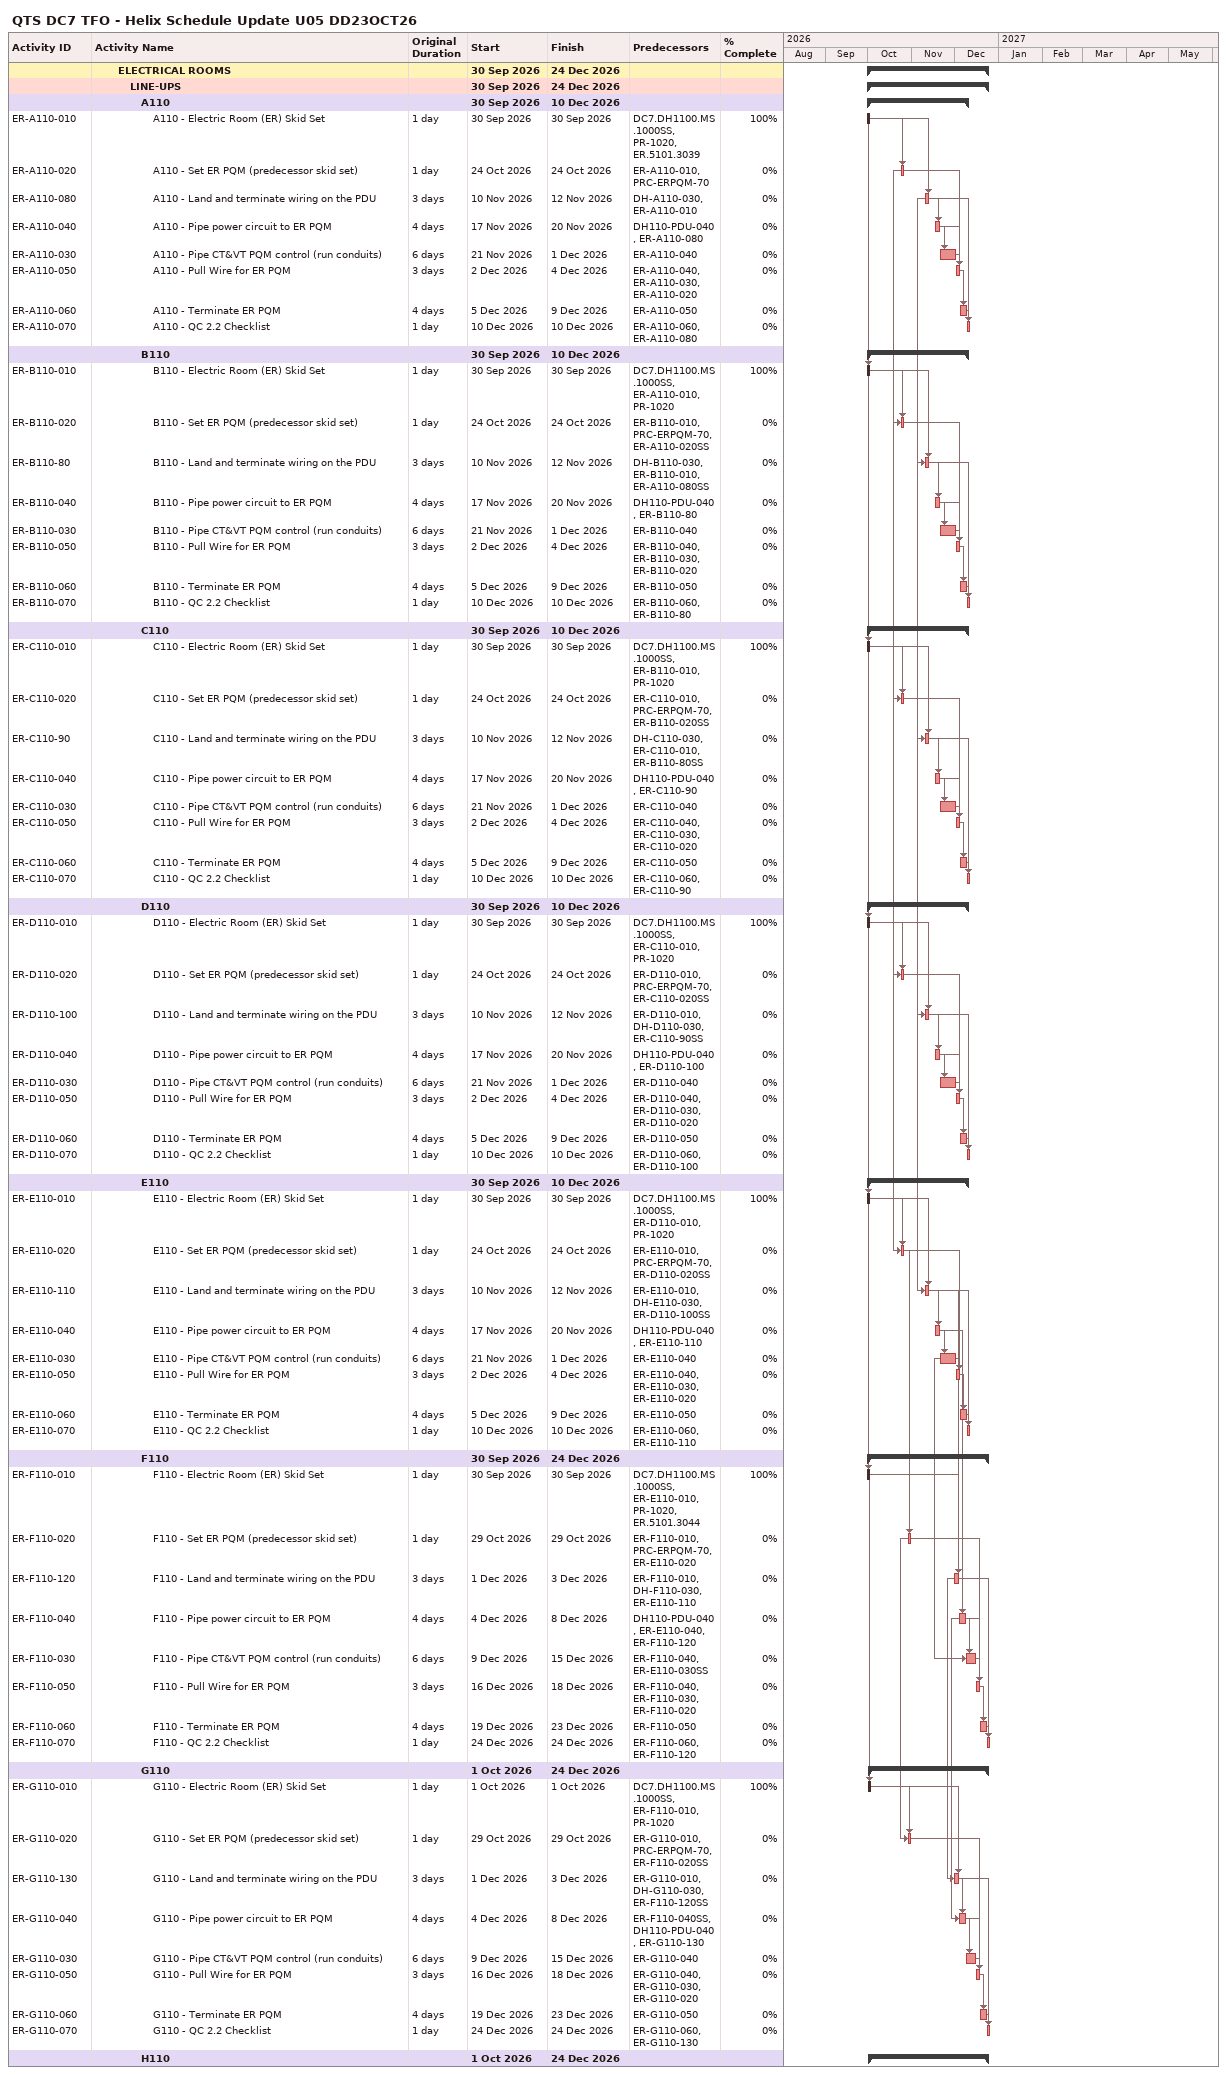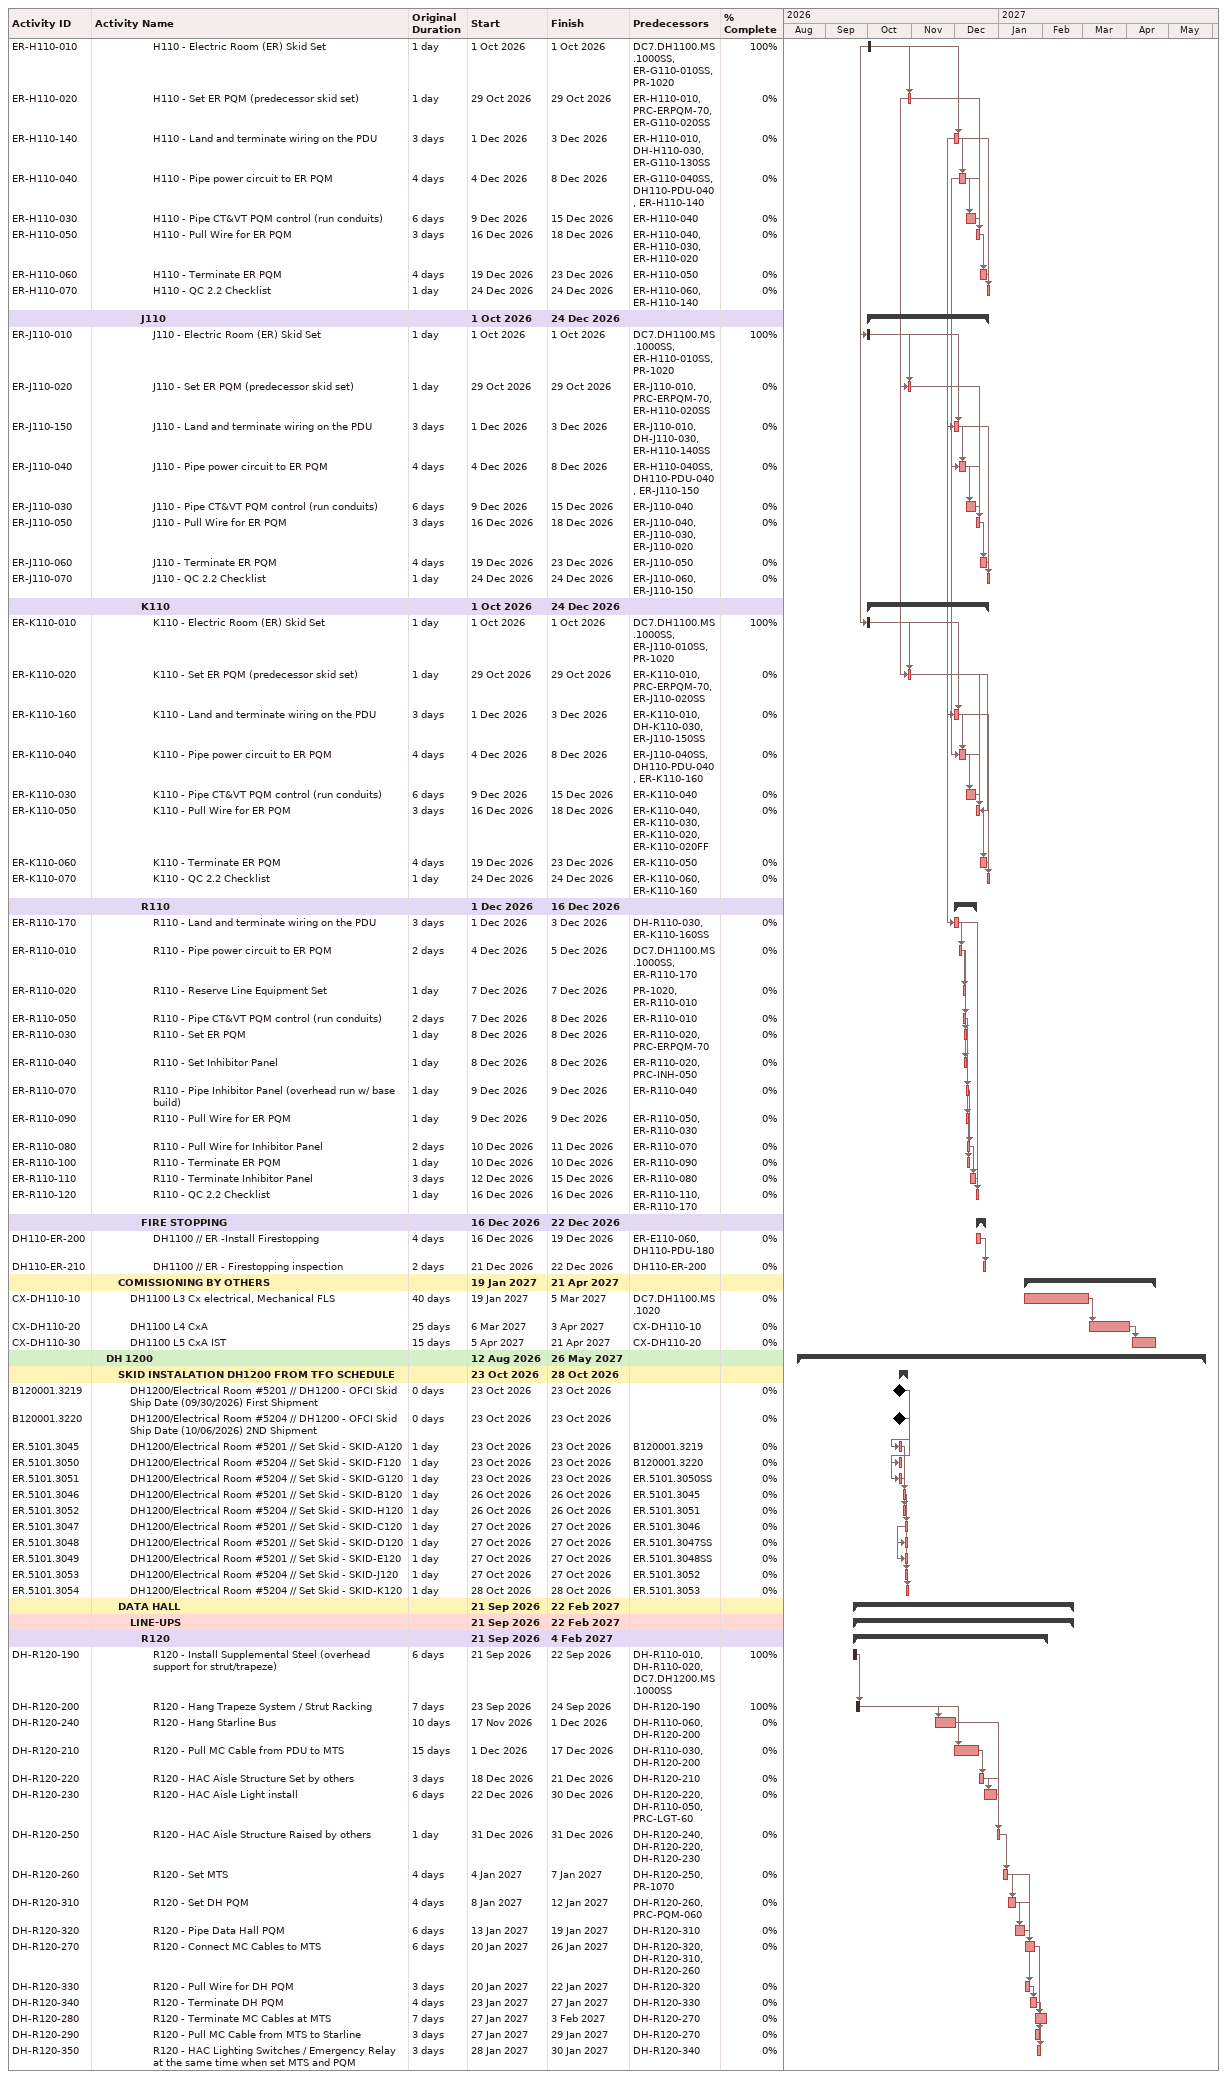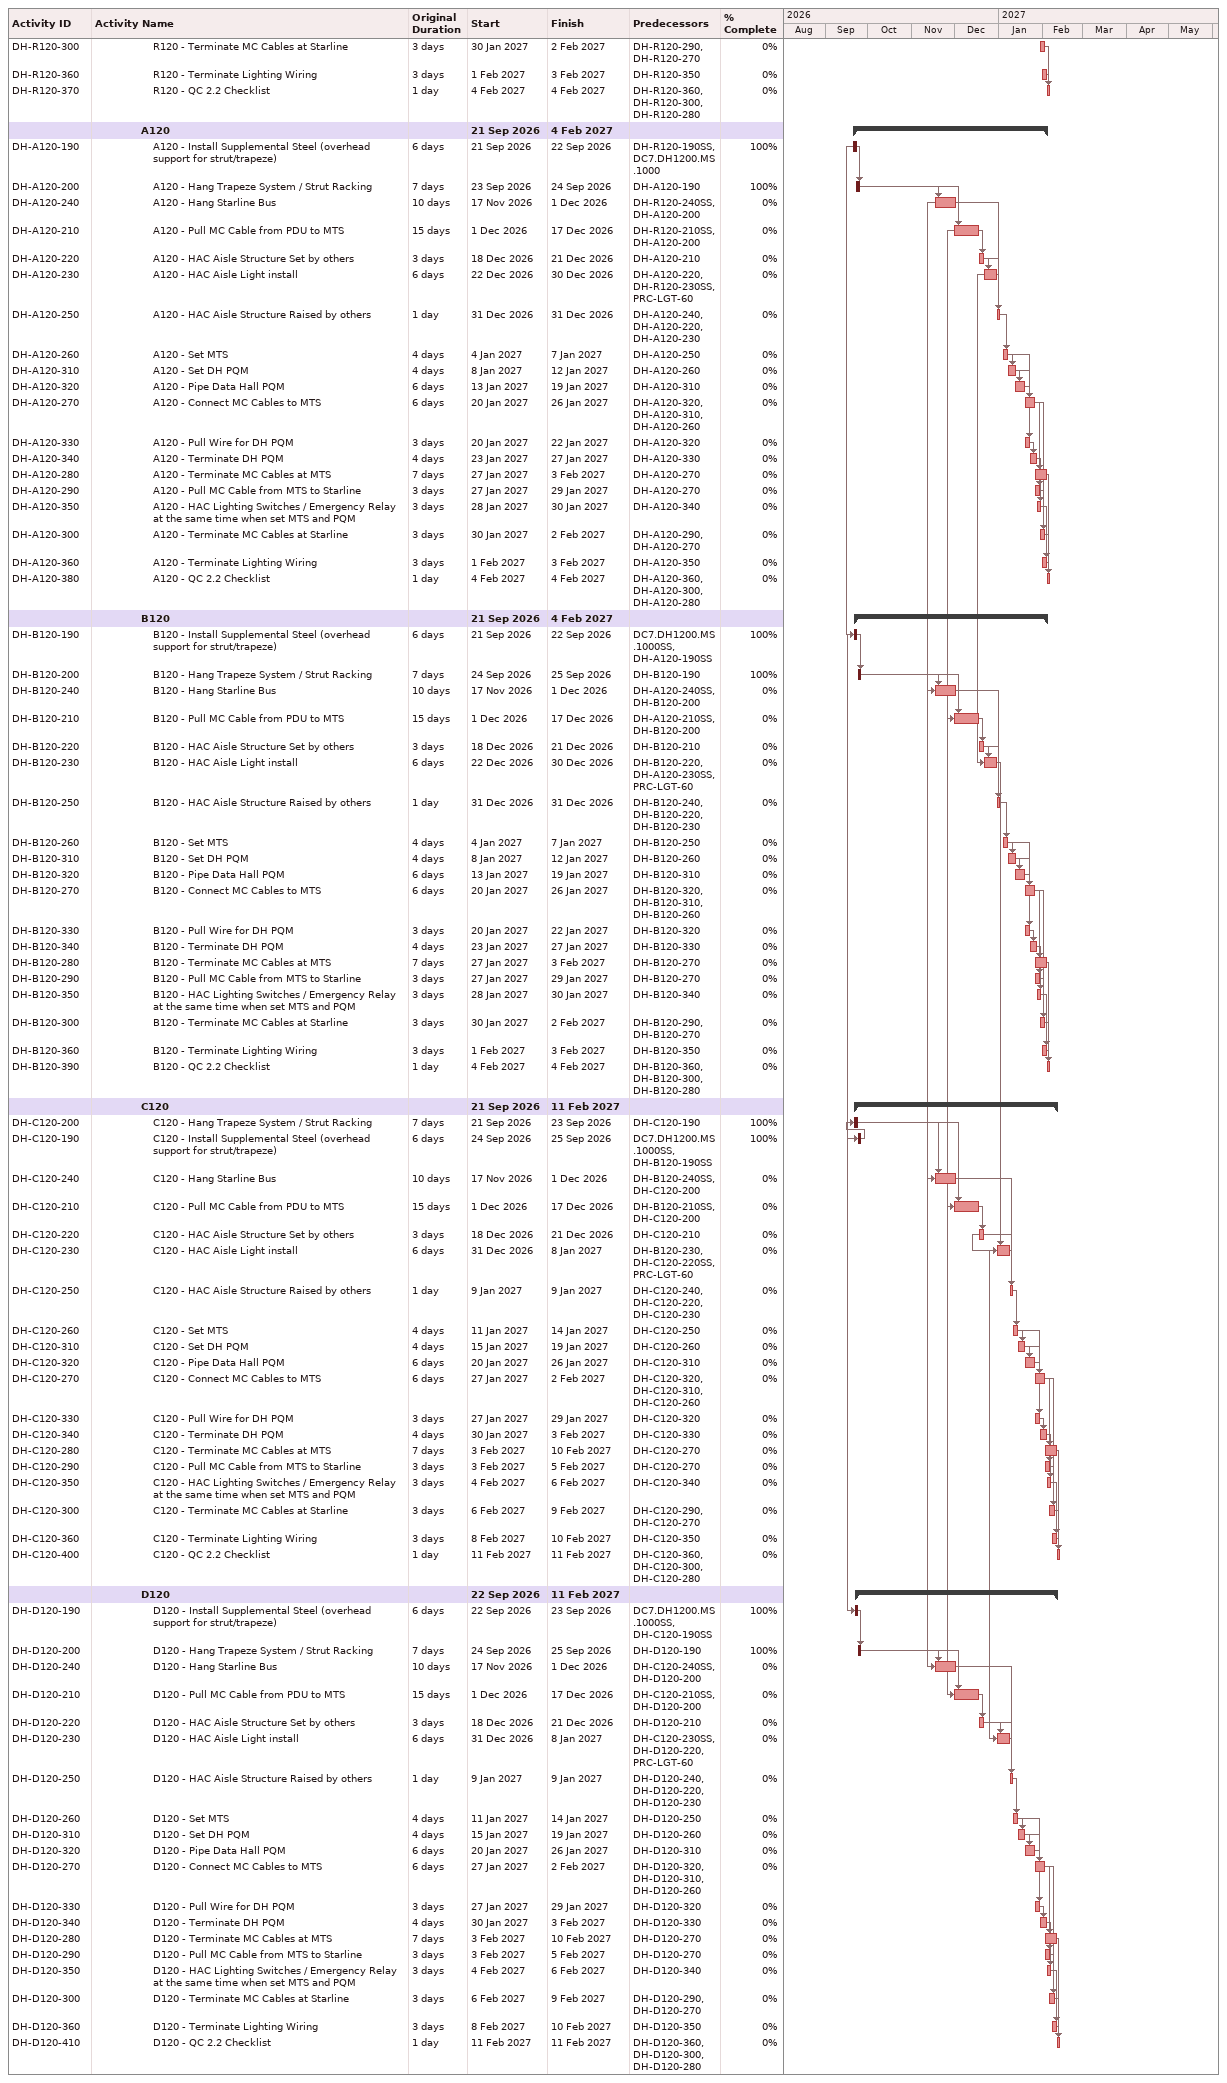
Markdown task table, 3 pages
QTS DC7 TFO - Helix Schedule Update U05 DD23OCT26

| ID | Level | Task | Original duration | Start | Finish | Predecessors | % complete |
|---|---|---|---|---|---|---|---|
|  | 3 | **ELECTRICAL ROOMS** |  | 2026-09-30 | 2026-12-24 |  |  |
|  | 4 | **LINE-UPS** |  | 2026-09-30 | 2026-12-24 |  |  |
|  | 5 | **A110** |  | 2026-09-30 | 2026-12-10 |  |  |
| ER-A110-010 | 6 | A110 - Electric Room (ER) Skid Set | 1d | 2026-09-30 | 2026-09-30 | DC7.DH1100.MS.1000SS, PR-1020, ER.5101.3039 | 100 |
| ER-A110-020 | 6 | A110 - Set ER PQM (predecessor skid set) | 1d | 2026-10-24 | 2026-10-24 | ER-A110-010, PRC-ERPQM-70 | 0 |
| ER-A110-080 | 6 | A110 - Land and terminate wiring on the PDU | 3d | 2026-11-10 | 2026-11-12 | DH-A110-030, ER-A110-010 | 0 |
| ER-A110-040 | 6 | A110 - Pipe power circuit to ER PQM | 4d | 2026-11-17 | 2026-11-20 | DH110-PDU-040, ER-A110-080 | 0 |
| ER-A110-030 | 6 | A110 - Pipe CT&VT PQM control (run conduits) | 6d | 2026-11-21 | 2026-12-01 | ER-A110-040 | 0 |
| ER-A110-050 | 6 | A110 - Pull Wire for ER PQM | 3d | 2026-12-02 | 2026-12-04 | ER-A110-040, ER-A110-030, ER-A110-020 | 0 |
| ER-A110-060 | 6 | A110 - Terminate ER PQM | 4d | 2026-12-05 | 2026-12-09 | ER-A110-050 | 0 |
| ER-A110-070 | 6 | A110 - QC 2.2 Checklist | 1d | 2026-12-10 | 2026-12-10 | ER-A110-060, ER-A110-080 | 0 |
|  | 5 | **B110** |  | 2026-09-30 | 2026-12-10 |  |  |
| ER-B110-010 | 6 | B110 - Electric Room (ER) Skid Set | 1d | 2026-09-30 | 2026-09-30 | DC7.DH1100.MS.1000SS, ER-A110-010, PR-1020 | 100 |
| ER-B110-020 | 6 | B110 - Set ER PQM (predecessor skid set) | 1d | 2026-10-24 | 2026-10-24 | ER-B110-010, PRC-ERPQM-70, ER-A110-020SS | 0 |
| ER-B110-80 | 6 | B110 - Land and terminate wiring on the PDU | 3d | 2026-11-10 | 2026-11-12 | DH-B110-030, ER-B110-010, ER-A110-080SS | 0 |
| ER-B110-040 | 6 | B110 - Pipe power circuit to ER PQM | 4d | 2026-11-17 | 2026-11-20 | DH110-PDU-040, ER-B110-80 | 0 |
| ER-B110-030 | 6 | B110 - Pipe CT&VT PQM control (run conduits) | 6d | 2026-11-21 | 2026-12-01 | ER-B110-040 | 0 |
| ER-B110-050 | 6 | B110 - Pull Wire for ER PQM | 3d | 2026-12-02 | 2026-12-04 | ER-B110-040, ER-B110-030, ER-B110-020 | 0 |
| ER-B110-060 | 6 | B110 - Terminate ER PQM | 4d | 2026-12-05 | 2026-12-09 | ER-B110-050 | 0 |
| ER-B110-070 | 6 | B110 - QC 2.2 Checklist | 1d | 2026-12-10 | 2026-12-10 | ER-B110-060, ER-B110-80 | 0 |
|  | 5 | **C110** |  | 2026-09-30 | 2026-12-10 |  |  |
| ER-C110-010 | 6 | C110 - Electric Room (ER) Skid Set | 1d | 2026-09-30 | 2026-09-30 | DC7.DH1100.MS.1000SS, ER-B110-010, PR-1020 | 100 |
| ER-C110-020 | 6 | C110 - Set ER PQM (predecessor skid set) | 1d | 2026-10-24 | 2026-10-24 | ER-C110-010, PRC-ERPQM-70, ER-B110-020SS | 0 |
| ER-C110-90 | 6 | C110 - Land and terminate wiring on the PDU | 3d | 2026-11-10 | 2026-11-12 | DH-C110-030, ER-C110-010, ER-B110-80SS | 0 |
| ER-C110-040 | 6 | C110 - Pipe power circuit to ER PQM | 4d | 2026-11-17 | 2026-11-20 | DH110-PDU-040, ER-C110-90 | 0 |
| ER-C110-030 | 6 | C110 - Pipe CT&VT PQM control (run conduits) | 6d | 2026-11-21 | 2026-12-01 | ER-C110-040 | 0 |
| ER-C110-050 | 6 | C110 - Pull Wire for ER PQM | 3d | 2026-12-02 | 2026-12-04 | ER-C110-040, ER-C110-030, ER-C110-020 | 0 |
| ER-C110-060 | 6 | C110 - Terminate ER PQM | 4d | 2026-12-05 | 2026-12-09 | ER-C110-050 | 0 |
| ER-C110-070 | 6 | C110 - QC 2.2 Checklist | 1d | 2026-12-10 | 2026-12-10 | ER-C110-060, ER-C110-90 | 0 |
|  | 5 | **D110** |  | 2026-09-30 | 2026-12-10 |  |  |
| ER-D110-010 | 6 | D110 - Electric Room (ER) Skid Set | 1d | 2026-09-30 | 2026-09-30 | DC7.DH1100.MS.1000SS, ER-C110-010, PR-1020 | 100 |
| ER-D110-020 | 6 | D110 - Set ER PQM (predecessor skid set) | 1d | 2026-10-24 | 2026-10-24 | ER-D110-010, PRC-ERPQM-70, ER-C110-020SS | 0 |
| ER-D110-100 | 6 | D110 - Land and terminate wiring on the PDU | 3d | 2026-11-10 | 2026-11-12 | ER-D110-010, DH-D110-030, ER-C110-90SS | 0 |
| ER-D110-040 | 6 | D110 - Pipe power circuit to ER PQM | 4d | 2026-11-17 | 2026-11-20 | DH110-PDU-040, ER-D110-100 | 0 |
| ER-D110-030 | 6 | D110 - Pipe CT&VT PQM control (run conduits) | 6d | 2026-11-21 | 2026-12-01 | ER-D110-040 | 0 |
| ER-D110-050 | 6 | D110 - Pull Wire for ER PQM | 3d | 2026-12-02 | 2026-12-04 | ER-D110-040, ER-D110-030, ER-D110-020 | 0 |
| ER-D110-060 | 6 | D110 - Terminate ER PQM | 4d | 2026-12-05 | 2026-12-09 | ER-D110-050 | 0 |
| ER-D110-070 | 6 | D110 - QC 2.2 Checklist | 1d | 2026-12-10 | 2026-12-10 | ER-D110-060, ER-D110-100 | 0 |
|  | 5 | **E110** |  | 2026-09-30 | 2026-12-10 |  |  |
| ER-E110-010 | 6 | E110 - Electric Room (ER) Skid Set | 1d | 2026-09-30 | 2026-09-30 | DC7.DH1100.MS.1000SS, ER-D110-010, PR-1020 | 100 |
| ER-E110-020 | 6 | E110 - Set ER PQM (predecessor skid set) | 1d | 2026-10-24 | 2026-10-24 | ER-E110-010, PRC-ERPQM-70, ER-D110-020SS | 0 |
| ER-E110-110 | 6 | E110 - Land and terminate wiring on the PDU | 3d | 2026-11-10 | 2026-11-12 | ER-E110-010, DH-E110-030, ER-D110-100SS | 0 |
| ER-E110-040 | 6 | E110 - Pipe power circuit to ER PQM | 4d | 2026-11-17 | 2026-11-20 | DH110-PDU-040, ER-E110-110 | 0 |
| ER-E110-030 | 6 | E110 - Pipe CT&VT PQM control (run conduits) | 6d | 2026-11-21 | 2026-12-01 | ER-E110-040 | 0 |
| ER-E110-050 | 6 | E110 - Pull Wire for ER PQM | 3d | 2026-12-02 | 2026-12-04 | ER-E110-040, ER-E110-030, ER-E110-020 | 0 |
| ER-E110-060 | 6 | E110 - Terminate ER PQM | 4d | 2026-12-05 | 2026-12-09 | ER-E110-050 | 0 |
| ER-E110-070 | 6 | E110 - QC 2.2 Checklist | 1d | 2026-12-10 | 2026-12-10 | ER-E110-060, ER-E110-110 | 0 |
|  | 5 | **F110** |  | 2026-09-30 | 2026-12-24 |  |  |
| ER-F110-010 | 6 | F110 - Electric Room (ER) Skid Set | 1d | 2026-09-30 | 2026-09-30 | DC7.DH1100.MS.1000SS, ER-E110-010, PR-1020, ER.5101.3044 | 100 |
| ER-F110-020 | 6 | F110 - Set ER PQM (predecessor skid set) | 1d | 2026-10-29 | 2026-10-29 | ER-F110-010, PRC-ERPQM-70, ER-E110-020 | 0 |
| ER-F110-120 | 6 | F110 - Land and terminate wiring on the PDU | 3d | 2026-12-01 | 2026-12-03 | ER-F110-010, DH-F110-030, ER-E110-110 | 0 |
| ER-F110-040 | 6 | F110 - Pipe power circuit to ER PQM | 4d | 2026-12-04 | 2026-12-08 | DH110-PDU-040, ER-E110-040, ER-F110-120 | 0 |
| ER-F110-030 | 6 | F110 - Pipe CT&VT PQM control (run conduits) | 6d | 2026-12-09 | 2026-12-15 | ER-F110-040, ER-E110-030SS | 0 |
| ER-F110-050 | 6 | F110 - Pull Wire for ER PQM | 3d | 2026-12-16 | 2026-12-18 | ER-F110-040, ER-F110-030, ER-F110-020 | 0 |
| ER-F110-060 | 6 | F110 - Terminate ER PQM | 4d | 2026-12-19 | 2026-12-23 | ER-F110-050 | 0 |
| ER-F110-070 | 6 | F110 - QC 2.2 Checklist | 1d | 2026-12-24 | 2026-12-24 | ER-F110-060, ER-F110-120 | 0 |
|  | 5 | **G110** |  | 2026-10-01 | 2026-12-24 |  |  |
| ER-G110-010 | 6 | G110 - Electric Room (ER) Skid Set | 1d | 2026-10-01 | 2026-10-01 | DC7.DH1100.MS.1000SS, ER-F110-010, PR-1020 | 100 |
| ER-G110-020 | 6 | G110 - Set ER PQM (predecessor skid set) | 1d | 2026-10-29 | 2026-10-29 | ER-G110-010, PRC-ERPQM-70, ER-F110-020SS | 0 |
| ER-G110-130 | 6 | G110 - Land and terminate wiring on the PDU | 3d | 2026-12-01 | 2026-12-03 | ER-G110-010, DH-G110-030, ER-F110-120SS | 0 |
| ER-G110-040 | 6 | G110 - Pipe power circuit to ER PQM | 4d | 2026-12-04 | 2026-12-08 | ER-F110-040SS, DH110-PDU-040, ER-G110-130 | 0 |
| ER-G110-030 | 6 | G110 - Pipe CT&VT PQM control (run conduits) | 6d | 2026-12-09 | 2026-12-15 | ER-G110-040 | 0 |
| ER-G110-050 | 6 | G110 - Pull Wire for ER PQM | 3d | 2026-12-16 | 2026-12-18 | ER-G110-040, ER-G110-030, ER-G110-020 | 0 |
| ER-G110-060 | 6 | G110 - Terminate ER PQM | 4d | 2026-12-19 | 2026-12-23 | ER-G110-050 | 0 |
| ER-G110-070 | 6 | G110 - QC 2.2 Checklist | 1d | 2026-12-24 | 2026-12-24 | ER-G110-060, ER-G110-130 | 0 |
|  | 5 | **H110** |  | 2026-10-01 | 2026-12-24 |  |  |
| ER-H110-010 | 6 | H110 - Electric Room (ER) Skid Set | 1d | 2026-10-01 | 2026-10-01 | DC7.DH1100.MS.1000SS, ER-G110-010SS, PR-1020 | 100 |
| ER-H110-020 | 6 | H110 - Set ER PQM (predecessor skid set) | 1d | 2026-10-29 | 2026-10-29 | ER-H110-010, PRC-ERPQM-70, ER-G110-020SS | 0 |
| ER-H110-140 | 6 | H110 - Land and terminate wiring on the PDU | 3d | 2026-12-01 | 2026-12-03 | ER-H110-010, DH-H110-030, ER-G110-130SS | 0 |
| ER-H110-040 | 6 | H110 - Pipe power circuit to ER PQM | 4d | 2026-12-04 | 2026-12-08 | ER-G110-040SS, DH110-PDU-040, ER-H110-140 | 0 |
| ER-H110-030 | 6 | H110 - Pipe CT&VT PQM control (run conduits) | 6d | 2026-12-09 | 2026-12-15 | ER-H110-040 | 0 |
| ER-H110-050 | 6 | H110 - Pull Wire for ER PQM | 3d | 2026-12-16 | 2026-12-18 | ER-H110-040, ER-H110-030, ER-H110-020 | 0 |
| ER-H110-060 | 6 | H110 - Terminate ER PQM | 4d | 2026-12-19 | 2026-12-23 | ER-H110-050 | 0 |
| ER-H110-070 | 6 | H110 - QC 2.2 Checklist | 1d | 2026-12-24 | 2026-12-24 | ER-H110-060, ER-H110-140 | 0 |
|  | 5 | **J110** |  | 2026-10-01 | 2026-12-24 |  |  |
| ER-J110-010 | 6 | J110 - Electric Room (ER) Skid Set | 1d | 2026-10-01 | 2026-10-01 | DC7.DH1100.MS.1000SS, ER-H110-010SS, PR-1020 | 100 |
| ER-J110-020 | 6 | J110 - Set ER PQM (predecessor skid set) | 1d | 2026-10-29 | 2026-10-29 | ER-J110-010, PRC-ERPQM-70, ER-H110-020SS | 0 |
| ER-J110-150 | 6 | J110 - Land and terminate wiring on the PDU | 3d | 2026-12-01 | 2026-12-03 | ER-J110-010, DH-J110-030, ER-H110-140SS | 0 |
| ER-J110-040 | 6 | J110 - Pipe power circuit to ER PQM | 4d | 2026-12-04 | 2026-12-08 | ER-H110-040SS, DH110-PDU-040, ER-J110-150 | 0 |
| ER-J110-030 | 6 | J110 - Pipe CT&VT PQM control (run conduits) | 6d | 2026-12-09 | 2026-12-15 | ER-J110-040 | 0 |
| ER-J110-050 | 6 | J110 - Pull Wire for ER PQM | 3d | 2026-12-16 | 2026-12-18 | ER-J110-040, ER-J110-030, ER-J110-020 | 0 |
| ER-J110-060 | 6 | J110 - Terminate ER PQM | 4d | 2026-12-19 | 2026-12-23 | ER-J110-050 | 0 |
| ER-J110-070 | 6 | J110 - QC 2.2 Checklist | 1d | 2026-12-24 | 2026-12-24 | ER-J110-060, ER-J110-150 | 0 |
|  | 5 | **K110** |  | 2026-10-01 | 2026-12-24 |  |  |
| ER-K110-010 | 6 | K110 - Electric Room (ER) Skid Set | 1d | 2026-10-01 | 2026-10-01 | DC7.DH1100.MS.1000SS, ER-J110-010SS, PR-1020 | 100 |
| ER-K110-020 | 6 | K110 - Set ER PQM (predecessor skid set) | 1d | 2026-10-29 | 2026-10-29 | ER-K110-010, PRC-ERPQM-70, ER-J110-020SS | 0 |
| ER-K110-160 | 6 | K110 - Land and terminate wiring on the PDU | 3d | 2026-12-01 | 2026-12-03 | ER-K110-010, DH-K110-030, ER-J110-150SS | 0 |
| ER-K110-040 | 6 | K110 - Pipe power circuit to ER PQM | 4d | 2026-12-04 | 2026-12-08 | ER-J110-040SS, DH110-PDU-040, ER-K110-160 | 0 |
| ER-K110-030 | 6 | K110 - Pipe CT&VT PQM control (run conduits) | 6d | 2026-12-09 | 2026-12-15 | ER-K110-040 | 0 |
| ER-K110-050 | 6 | K110 - Pull Wire for ER PQM | 3d | 2026-12-16 | 2026-12-18 | ER-K110-040, ER-K110-030, ER-K110-020, ER-K110-020FF | 0 |
| ER-K110-060 | 6 | K110 - Terminate ER PQM | 4d | 2026-12-19 | 2026-12-23 | ER-K110-050 | 0 |
| ER-K110-070 | 6 | K110 - QC 2.2 Checklist | 1d | 2026-12-24 | 2026-12-24 | ER-K110-060, ER-K110-160 | 0 |
|  | 5 | **R110** |  | 2026-12-01 | 2026-12-16 |  |  |
| ER-R110-170 | 6 | R110 - Land and terminate wiring on the PDU | 3d | 2026-12-01 | 2026-12-03 | DH-R110-030, ER-K110-160SS | 0 |
| ER-R110-010 | 6 | R110 - Pipe power circuit to ER PQM | 2d | 2026-12-04 | 2026-12-05 | DC7.DH1100.MS.1000SS, ER-R110-170 | 0 |
| ER-R110-020 | 6 | R110 - Reserve Line Equipment Set | 1d | 2026-12-07 | 2026-12-07 | PR-1020, ER-R110-010 | 0 |
| ER-R110-050 | 6 | R110 - Pipe CT&VT PQM control (run conduits) | 2d | 2026-12-07 | 2026-12-08 | ER-R110-010 | 0 |
| ER-R110-030 | 6 | R110 - Set ER PQM | 1d | 2026-12-08 | 2026-12-08 | ER-R110-020, PRC-ERPQM-70 | 0 |
| ER-R110-040 | 6 | R110 - Set Inhibitor Panel | 1d | 2026-12-08 | 2026-12-08 | ER-R110-020, PRC-INH-050 | 0 |
| ER-R110-070 | 6 | R110 - Pipe Inhibitor Panel (overhead run w/ base build) | 1d | 2026-12-09 | 2026-12-09 | ER-R110-040 | 0 |
| ER-R110-090 | 6 | R110 - Pull Wire for ER PQM | 1d | 2026-12-09 | 2026-12-09 | ER-R110-050, ER-R110-030 | 0 |
| ER-R110-080 | 6 | R110 - Pull Wire for Inhibitor Panel | 2d | 2026-12-10 | 2026-12-11 | ER-R110-070 | 0 |
| ER-R110-100 | 6 | R110 - Terminate ER PQM | 1d | 2026-12-10 | 2026-12-10 | ER-R110-090 | 0 |
| ER-R110-110 | 6 | R110 - Terminate Inhibitor Panel | 3d | 2026-12-12 | 2026-12-15 | ER-R110-080 | 0 |
| ER-R110-120 | 6 | R110 - QC 2.2 Checklist | 1d | 2026-12-16 | 2026-12-16 | ER-R110-110, ER-R110-170 | 0 |
|  | 5 | **FIRE STOPPING** |  | 2026-12-16 | 2026-12-22 |  |  |
| DH110-ER-200 | 6 | DH1100 // ER -Install Firestopping | 4d | 2026-12-16 | 2026-12-19 | ER-E110-060, DH110-PDU-180 | 0 |
| DH110-ER-210 | 6 | DH1100 // ER - Firestopping inspection | 2d | 2026-12-21 | 2026-12-22 | DH110-ER-200 | 0 |
|  | 3 | **COMISSIONING BY OTHERS** |  | 2027-01-19 | 2027-04-21 |  |  |
| CX-DH110-10 | 4 | DH1100 L3 Cx electrical, Mechanical FLS | 40d | 2027-01-19 | 2027-03-05 | DC7.DH1100.MS.1020 | 0 |
| CX-DH110-20 | 4 | DH1100 L4 CxA | 25d | 2027-03-06 | 2027-04-03 | CX-DH110-10 | 0 |
| CX-DH110-30 | 4 | DH1100 L5 CxA IST | 15d | 2027-04-05 | 2027-04-21 | CX-DH110-20 | 0 |
|  | 2 | **DH 1200** |  | 2026-08-12 | 2027-05-26 |  |  |
|  | 3 | **SKID INSTALATION DH1200 FROM TFO SCHEDULE** |  | 2026-10-23 | 2026-10-28 |  |  |
| B120001.3219 | 4 | DH1200/Electrical Room #5201 // DH1200 - OFCI Skid Ship Date (09/30/2026) First Shipment | 0d | 2026-10-23 | 2026-10-23 |  | 0 |
| B120001.3220 | 4 | DH1200/Electrical Room #5204 // DH1200 - OFCI Skid Ship Date (10/06/2026) 2ND Shipment | 0d | 2026-10-23 | 2026-10-23 |  | 0 |
| ER.5101.3045 | 4 | DH1200/Electrical Room #5201 // Set Skid - SKID-A120 | 1d | 2026-10-23 | 2026-10-23 | B120001.3219 | 0 |
| ER.5101.3050 | 4 | DH1200/Electrical Room #5204 // Set Skid - SKID-F120 | 1d | 2026-10-23 | 2026-10-23 | B120001.3220 | 0 |
| ER.5101.3051 | 4 | DH1200/Electrical Room #5204 // Set Skid - SKID-G120 | 1d | 2026-10-23 | 2026-10-23 | ER.5101.3050SS | 0 |
| ER.5101.3046 | 4 | DH1200/Electrical Room #5201 // Set Skid - SKID-B120 | 1d | 2026-10-26 | 2026-10-26 | ER.5101.3045 | 0 |
| ER.5101.3052 | 4 | DH1200/Electrical Room #5204 // Set Skid - SKID-H120 | 1d | 2026-10-26 | 2026-10-26 | ER.5101.3051 | 0 |
| ER.5101.3047 | 4 | DH1200/Electrical Room #5201 // Set Skid - SKID-C120 | 1d | 2026-10-27 | 2026-10-27 | ER.5101.3046 | 0 |
| ER.5101.3048 | 4 | DH1200/Electrical Room #5201 // Set Skid - SKID-D120 | 1d | 2026-10-27 | 2026-10-27 | ER.5101.3047SS | 0 |
| ER.5101.3049 | 4 | DH1200/Electrical Room #5201 // Set Skid - SKID-E120 | 1d | 2026-10-27 | 2026-10-27 | ER.5101.3048SS | 0 |
| ER.5101.3053 | 4 | DH1200/Electrical Room #5204 // Set Skid - SKID-J120 | 1d | 2026-10-27 | 2026-10-27 | ER.5101.3052 | 0 |
| ER.5101.3054 | 4 | DH1200/Electrical Room #5204 // Set Skid - SKID-K120 | 1d | 2026-10-28 | 2026-10-28 | ER.5101.3053 | 0 |
|  | 3 | **DATA HALL** |  | 2026-09-21 | 2027-02-22 |  |  |
|  | 4 | **LINE-UPS** |  | 2026-09-21 | 2027-02-22 |  |  |
|  | 5 | **R120** |  | 2026-09-21 | 2027-02-04 |  |  |
| DH-R120-190 | 6 | R120 - Install Supplemental Steel (overhead support for strut/trapeze) | 6d | 2026-09-21 | 2026-09-22 | DH-R110-010, DH-R110-020, DC7.DH1200.MS.1000SS | 100 |
| DH-R120-200 | 6 | R120 - Hang Trapeze System / Strut Racking | 7d | 2026-09-23 | 2026-09-24 | DH-R120-190 | 100 |
| DH-R120-240 | 6 | R120 - Hang Starline Bus | 10d | 2026-11-17 | 2026-12-01 | DH-R110-060, DH-R120-200 | 0 |
| DH-R120-210 | 6 | R120 - Pull MC Cable from PDU to MTS | 15d | 2026-12-01 | 2026-12-17 | DH-R110-030, DH-R120-200 | 0 |
| DH-R120-220 | 6 | R120 - HAC Aisle Structure Set by others | 3d | 2026-12-18 | 2026-12-21 | DH-R120-210 | 0 |
| DH-R120-230 | 6 | R120 - HAC Aisle Light install | 6d | 2026-12-22 | 2026-12-30 | DH-R120-220, DH-R110-050, PRC-LGT-60 | 0 |
| DH-R120-250 | 6 | R120 - HAC Aisle Structure Raised by others | 1d | 2026-12-31 | 2026-12-31 | DH-R120-240, DH-R120-220, DH-R120-230 | 0 |
| DH-R120-260 | 6 | R120 - Set MTS | 4d | 2027-01-04 | 2027-01-07 | DH-R120-250, PR-1070 | 0 |
| DH-R120-310 | 6 | R120 - Set DH PQM | 4d | 2027-01-08 | 2027-01-12 | DH-R120-260, PRC-PQM-060 | 0 |
| DH-R120-320 | 6 | R120 - Pipe Data Hall PQM | 6d | 2027-01-13 | 2027-01-19 | DH-R120-310 | 0 |
| DH-R120-270 | 6 | R120 - Connect MC Cables to MTS | 6d | 2027-01-20 | 2027-01-26 | DH-R120-320, DH-R120-310, DH-R120-260 | 0 |
| DH-R120-330 | 6 | R120 - Pull Wire for DH PQM | 3d | 2027-01-20 | 2027-01-22 | DH-R120-320 | 0 |
| DH-R120-340 | 6 | R120 - Terminate DH PQM | 4d | 2027-01-23 | 2027-01-27 | DH-R120-330 | 0 |
| DH-R120-280 | 6 | R120 - Terminate MC Cables at MTS | 7d | 2027-01-27 | 2027-02-03 | DH-R120-270 | 0 |
| DH-R120-290 | 6 | R120 - Pull MC Cable from MTS to Starline | 3d | 2027-01-27 | 2027-01-29 | DH-R120-270 | 0 |
| DH-R120-350 | 6 | R120 - HAC Lighting Switches / Emergency Relay at the same time when set MTS and PQM | 3d | 2027-01-28 | 2027-01-30 | DH-R120-340 | 0 |
| DH-R120-300 | 6 | R120 - Terminate MC Cables at Starline | 3d | 2027-01-30 | 2027-02-02 | DH-R120-290, DH-R120-270 | 0 |
| DH-R120-360 | 6 | R120 - Terminate Lighting Wiring | 3d | 2027-02-01 | 2027-02-03 | DH-R120-350 | 0 |
| DH-R120-370 | 6 | R120 - QC 2.2 Checklist | 1d | 2027-02-04 | 2027-02-04 | DH-R120-360, DH-R120-300, DH-R120-280 | 0 |
|  | 5 | **A120** |  | 2026-09-21 | 2027-02-04 |  |  |
| DH-A120-190 | 6 | A120 - Install Supplemental Steel (overhead support for strut/trapeze) | 6d | 2026-09-21 | 2026-09-22 | DH-R120-190SS, DC7.DH1200.MS.1000 | 100 |
| DH-A120-200 | 6 | A120 - Hang Trapeze System / Strut Racking | 7d | 2026-09-23 | 2026-09-24 | DH-A120-190 | 100 |
| DH-A120-240 | 6 | A120 - Hang Starline Bus | 10d | 2026-11-17 | 2026-12-01 | DH-R120-240SS, DH-A120-200 | 0 |
| DH-A120-210 | 6 | A120 - Pull MC Cable from PDU to MTS | 15d | 2026-12-01 | 2026-12-17 | DH-R120-210SS, DH-A120-200 | 0 |
| DH-A120-220 | 6 | A120 - HAC Aisle Structure Set by others | 3d | 2026-12-18 | 2026-12-21 | DH-A120-210 | 0 |
| DH-A120-230 | 6 | A120 - HAC Aisle Light install | 6d | 2026-12-22 | 2026-12-30 | DH-A120-220, DH-R120-230SS, PRC-LGT-60 | 0 |
| DH-A120-250 | 6 | A120 - HAC Aisle Structure Raised by others | 1d | 2026-12-31 | 2026-12-31 | DH-A120-240, DH-A120-220, DH-A120-230 | 0 |
| DH-A120-260 | 6 | A120 - Set MTS | 4d | 2027-01-04 | 2027-01-07 | DH-A120-250 | 0 |
| DH-A120-310 | 6 | A120 - Set DH PQM | 4d | 2027-01-08 | 2027-01-12 | DH-A120-260 | 0 |
| DH-A120-320 | 6 | A120 - Pipe Data Hall PQM | 6d | 2027-01-13 | 2027-01-19 | DH-A120-310 | 0 |
| DH-A120-270 | 6 | A120 - Connect MC Cables to MTS | 6d | 2027-01-20 | 2027-01-26 | DH-A120-320, DH-A120-310, DH-A120-260 | 0 |
| DH-A120-330 | 6 | A120 - Pull Wire for DH PQM | 3d | 2027-01-20 | 2027-01-22 | DH-A120-320 | 0 |
| DH-A120-340 | 6 | A120 - Terminate DH PQM | 4d | 2027-01-23 | 2027-01-27 | DH-A120-330 | 0 |
| DH-A120-280 | 6 | A120 - Terminate MC Cables at MTS | 7d | 2027-01-27 | 2027-02-03 | DH-A120-270 | 0 |
| DH-A120-290 | 6 | A120 - Pull MC Cable from MTS to Starline | 3d | 2027-01-27 | 2027-01-29 | DH-A120-270 | 0 |
| DH-A120-350 | 6 | A120 - HAC Lighting Switches / Emergency Relay at the same time when set MTS and PQM | 3d | 2027-01-28 | 2027-01-30 | DH-A120-340 | 0 |
| DH-A120-300 | 6 | A120 - Terminate MC Cables at Starline | 3d | 2027-01-30 | 2027-02-02 | DH-A120-290, DH-A120-270 | 0 |
| DH-A120-360 | 6 | A120 - Terminate Lighting Wiring | 3d | 2027-02-01 | 2027-02-03 | DH-A120-350 | 0 |
| DH-A120-380 | 6 | A120 - QC 2.2 Checklist | 1d | 2027-02-04 | 2027-02-04 | DH-A120-360, DH-A120-300, DH-A120-280 | 0 |
|  | 5 | **B120** |  | 2026-09-21 | 2027-02-04 |  |  |
| DH-B120-190 | 6 | B120 - Install Supplemental Steel (overhead support for strut/trapeze) | 6d | 2026-09-21 | 2026-09-22 | DC7.DH1200.MS.1000SS, DH-A120-190SS | 100 |
| DH-B120-200 | 6 | B120 - Hang Trapeze System / Strut Racking | 7d | 2026-09-24 | 2026-09-25 | DH-B120-190 | 100 |
| DH-B120-240 | 6 | B120 - Hang Starline Bus | 10d | 2026-11-17 | 2026-12-01 | DH-A120-240SS, DH-B120-200 | 0 |
| DH-B120-210 | 6 | B120 - Pull MC Cable from PDU to MTS | 15d | 2026-12-01 | 2026-12-17 | DH-A120-210SS, DH-B120-200 | 0 |
| DH-B120-220 | 6 | B120 - HAC Aisle Structure Set by others | 3d | 2026-12-18 | 2026-12-21 | DH-B120-210 | 0 |
| DH-B120-230 | 6 | B120 - HAC Aisle Light install | 6d | 2026-12-22 | 2026-12-30 | DH-B120-220, DH-A120-230SS, PRC-LGT-60 | 0 |
| DH-B120-250 | 6 | B120 - HAC Aisle Structure Raised by others | 1d | 2026-12-31 | 2026-12-31 | DH-B120-240, DH-B120-220, DH-B120-230 | 0 |
| DH-B120-260 | 6 | B120 - Set MTS | 4d | 2027-01-04 | 2027-01-07 | DH-B120-250 | 0 |
| DH-B120-310 | 6 | B120 - Set DH PQM | 4d | 2027-01-08 | 2027-01-12 | DH-B120-260 | 0 |
| DH-B120-320 | 6 | B120 - Pipe Data Hall PQM | 6d | 2027-01-13 | 2027-01-19 | DH-B120-310 | 0 |
| DH-B120-270 | 6 | B120 - Connect MC Cables to MTS | 6d | 2027-01-20 | 2027-01-26 | DH-B120-320, DH-B120-310, DH-B120-260 | 0 |
| DH-B120-330 | 6 | B120 - Pull Wire for DH PQM | 3d | 2027-01-20 | 2027-01-22 | DH-B120-320 | 0 |
| DH-B120-340 | 6 | B120 - Terminate DH PQM | 4d | 2027-01-23 | 2027-01-27 | DH-B120-330 | 0 |
| DH-B120-280 | 6 | B120 - Terminate MC Cables at MTS | 7d | 2027-01-27 | 2027-02-03 | DH-B120-270 | 0 |
| DH-B120-290 | 6 | B120 - Pull MC Cable from MTS to Starline | 3d | 2027-01-27 | 2027-01-29 | DH-B120-270 | 0 |
| DH-B120-350 | 6 | B120 - HAC Lighting Switches / Emergency Relay at the same time when set MTS and PQM | 3d | 2027-01-28 | 2027-01-30 | DH-B120-340 | 0 |
| DH-B120-300 | 6 | B120 - Terminate MC Cables at Starline | 3d | 2027-01-30 | 2027-02-02 | DH-B120-290, DH-B120-270 | 0 |
| DH-B120-360 | 6 | B120 - Terminate Lighting Wiring | 3d | 2027-02-01 | 2027-02-03 | DH-B120-350 | 0 |
| DH-B120-390 | 6 | B120 - QC 2.2 Checklist | 1d | 2027-02-04 | 2027-02-04 | DH-B120-360, DH-B120-300, DH-B120-280 | 0 |
|  | 5 | **C120** |  | 2026-09-21 | 2027-02-11 |  |  |
| DH-C120-200 | 6 | C120 - Hang Trapeze System / Strut Racking | 7d | 2026-09-21 | 2026-09-23 | DH-C120-190 | 100 |
| DH-C120-190 | 6 | C120 - Install Supplemental Steel (overhead support for strut/trapeze) | 6d | 2026-09-24 | 2026-09-25 | DC7.DH1200.MS.1000SS, DH-B120-190SS | 100 |
| DH-C120-240 | 6 | C120 - Hang Starline Bus | 10d | 2026-11-17 | 2026-12-01 | DH-B120-240SS, DH-C120-200 | 0 |
| DH-C120-210 | 6 | C120 - Pull MC Cable from PDU to MTS | 15d | 2026-12-01 | 2026-12-17 | DH-B120-210SS, DH-C120-200 | 0 |
| DH-C120-220 | 6 | C120 - HAC Aisle Structure Set by others | 3d | 2026-12-18 | 2026-12-21 | DH-C120-210 | 0 |
| DH-C120-230 | 6 | C120 - HAC Aisle Light install | 6d | 2026-12-31 | 2027-01-08 | DH-B120-230, DH-C120-220SS, PRC-LGT-60 | 0 |
| DH-C120-250 | 6 | C120 - HAC Aisle Structure Raised by others | 1d | 2027-01-09 | 2027-01-09 | DH-C120-240, DH-C120-220, DH-C120-230 | 0 |
| DH-C120-260 | 6 | C120 - Set MTS | 4d | 2027-01-11 | 2027-01-14 | DH-C120-250 | 0 |
| DH-C120-310 | 6 | C120 - Set DH PQM | 4d | 2027-01-15 | 2027-01-19 | DH-C120-260 | 0 |
| DH-C120-320 | 6 | C120 - Pipe Data Hall PQM | 6d | 2027-01-20 | 2027-01-26 | DH-C120-310 | 0 |
| DH-C120-270 | 6 | C120 - Connect MC Cables to MTS | 6d | 2027-01-27 | 2027-02-02 | DH-C120-320, DH-C120-310, DH-C120-260 | 0 |
| DH-C120-330 | 6 | C120 - Pull Wire for DH PQM | 3d | 2027-01-27 | 2027-01-29 | DH-C120-320 | 0 |
| DH-C120-340 | 6 | C120 - Terminate DH PQM | 4d | 2027-01-30 | 2027-02-03 | DH-C120-330 | 0 |
| DH-C120-280 | 6 | C120 - Terminate MC Cables at MTS | 7d | 2027-02-03 | 2027-02-10 | DH-C120-270 | 0 |
| DH-C120-290 | 6 | C120 - Pull MC Cable from MTS to Starline | 3d | 2027-02-03 | 2027-02-05 | DH-C120-270 | 0 |
| DH-C120-350 | 6 | C120 - HAC Lighting Switches / Emergency Relay at the same time when set MTS and PQM | 3d | 2027-02-04 | 2027-02-06 | DH-C120-340 | 0 |
| DH-C120-300 | 6 | C120 - Terminate MC Cables at Starline | 3d | 2027-02-06 | 2027-02-09 | DH-C120-290, DH-C120-270 | 0 |
| DH-C120-360 | 6 | C120 - Terminate Lighting Wiring | 3d | 2027-02-08 | 2027-02-10 | DH-C120-350 | 0 |
| DH-C120-400 | 6 | C120 - QC 2.2 Checklist | 1d | 2027-02-11 | 2027-02-11 | DH-C120-360, DH-C120-300, DH-C120-280 | 0 |
|  | 5 | **D120** |  | 2026-09-22 | 2027-02-11 |  |  |
| DH-D120-190 | 6 | D120 - Install Supplemental Steel (overhead support for strut/trapeze) | 6d | 2026-09-22 | 2026-09-23 | DC7.DH1200.MS.1000SS, DH-C120-190SS | 100 |
| DH-D120-200 | 6 | D120 - Hang Trapeze System / Strut Racking | 7d | 2026-09-24 | 2026-09-25 | DH-D120-190 | 100 |
| DH-D120-240 | 6 | D120 - Hang Starline Bus | 10d | 2026-11-17 | 2026-12-01 | DH-C120-240SS, DH-D120-200 | 0 |
| DH-D120-210 | 6 | D120 - Pull MC Cable from PDU to MTS | 15d | 2026-12-01 | 2026-12-17 | DH-C120-210SS, DH-D120-200 | 0 |
| DH-D120-220 | 6 | D120 - HAC Aisle Structure Set by others | 3d | 2026-12-18 | 2026-12-21 | DH-D120-210 | 0 |
| DH-D120-230 | 6 | D120 - HAC Aisle Light install | 6d | 2026-12-31 | 2027-01-08 | DH-C120-230SS, DH-D120-220, PRC-LGT-60 | 0 |
| DH-D120-250 | 6 | D120 - HAC Aisle Structure Raised by others | 1d | 2027-01-09 | 2027-01-09 | DH-D120-240, DH-D120-220, DH-D120-230 | 0 |
| DH-D120-260 | 6 | D120 - Set MTS | 4d | 2027-01-11 | 2027-01-14 | DH-D120-250 | 0 |
| DH-D120-310 | 6 | D120 - Set DH PQM | 4d | 2027-01-15 | 2027-01-19 | DH-D120-260 | 0 |
| DH-D120-320 | 6 | D120 - Pipe Data Hall PQM | 6d | 2027-01-20 | 2027-01-26 | DH-D120-310 | 0 |
| DH-D120-270 | 6 | D120 - Connect MC Cables to MTS | 6d | 2027-01-27 | 2027-02-02 | DH-D120-320, DH-D120-310, DH-D120-260 | 0 |
| DH-D120-330 | 6 | D120 - Pull Wire for DH PQM | 3d | 2027-01-27 | 2027-01-29 | DH-D120-320 | 0 |
| DH-D120-340 | 6 | D120 - Terminate DH PQM | 4d | 2027-01-30 | 2027-02-03 | DH-D120-330 | 0 |
| DH-D120-280 | 6 | D120 - Terminate MC Cables at MTS | 7d | 2027-02-03 | 2027-02-10 | DH-D120-270 | 0 |
| DH-D120-290 | 6 | D120 - Pull MC Cable from MTS to Starline | 3d | 2027-02-03 | 2027-02-05 | DH-D120-270 | 0 |
| DH-D120-350 | 6 | D120 - HAC Lighting Switches / Emergency Relay at the same time when set MTS and PQM | 3d | 2027-02-04 | 2027-02-06 | DH-D120-340 | 0 |
| DH-D120-300 | 6 | D120 - Terminate MC Cables at Starline | 3d | 2027-02-06 | 2027-02-09 | DH-D120-290, DH-D120-270 | 0 |
| DH-D120-360 | 6 | D120 - Terminate Lighting Wiring | 3d | 2027-02-08 | 2027-02-10 | DH-D120-350 | 0 |
| DH-D120-410 | 6 | D120 - QC 2.2 Checklist | 1d | 2027-02-11 | 2027-02-11 | DH-D120-360, DH-D120-300, DH-D120-280 | 0 |
